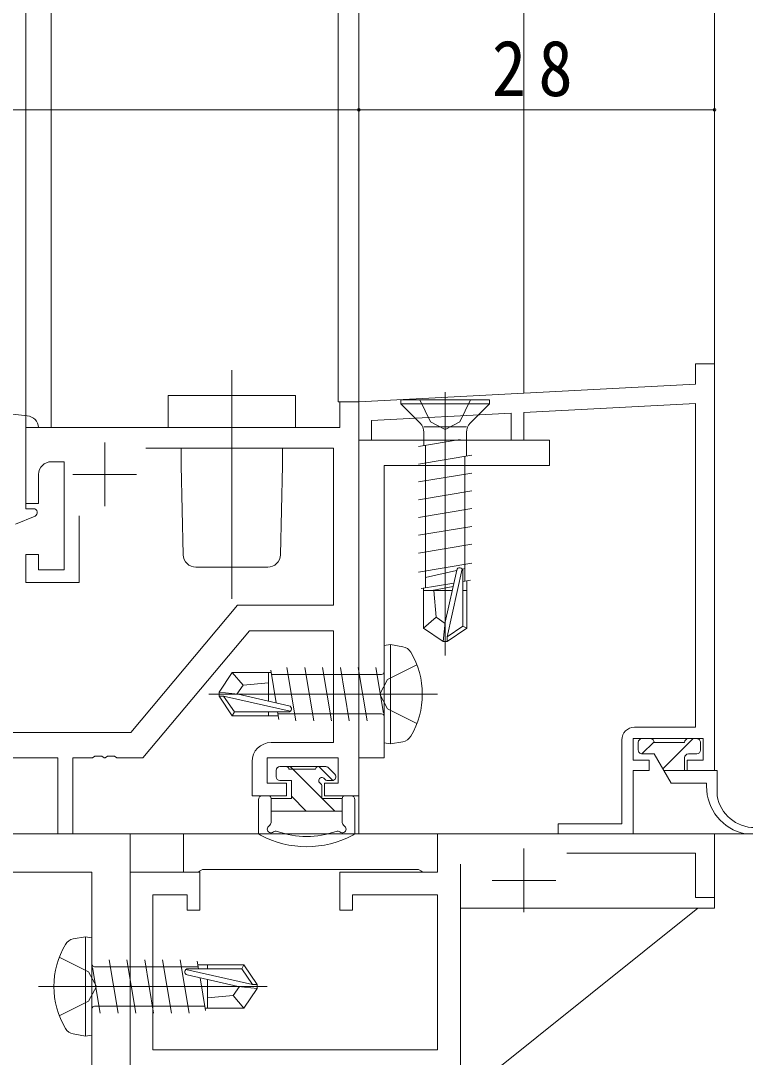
# Model space of a CAD drawing. Units: millimetres, scale not verified. Extents: x -594 to 539, y -420 to 386.
# Drawn here: x -361.6 to -304.6, y -180.6 to -99 of the extents above; entities that cross this region are included whole.
import ezdxf

# ---------------------------------------------------------------- set-up
doc = ezdxf.new("R2010")
doc.units = ezdxf.units.MM
doc.header["$LTSCALE"] = 2
doc.linetypes.add('CHAIN2', pattern=[12, 9, -1, 1, -1])
doc.linetypes.add('DASHED3', pattern=[4, 3, -1])
for name, color, linetype, lineweight in [('0-3_YKK_11', 7, 'Continuous', 9), ('0-4_YKK_12', 2, 'Continuous', 9), ('0-5_YSS_K', 3, 'Continuous', 9), ('0-6_YKK_13', 4, 'Continuous', 9), ('0-7_YKK_D', 6, 'Continuous', 9)]:
    doc.layers.add(name, color=color, linetype=linetype, lineweight=lineweight)
doc.styles.add('ＭＳ ゴシック', font='')
doc.styles.get('ＭＳ ゴシック').set_extended_font_data('MS Gothic')

msp = doc.modelspace()

# ---------------------------------------------------------------- linework, layer by layer
at = {"layer": '0-3_YKK_11'}
for p, q in [((-308.494, -126), (-308.494, -127.611)), ((-306.994, -126), (-308.494, -126)), ((-306.994, -158), (-306.994, -126)), ((-308.494, -127.611), (-334.994, -129)), ((-336.494, -129.002), (-336.494, -131.002)), ((-334.994, -129.002), (-336.494, -129.002)), ((-334.994, -129), (-334.994, -132)), ((-334.994, -160.002), (-334.994, -129.002)), ((-321.994, -129.821), (-308.494, -129.113)), ((-308.494, -129.113), (-308.494, -154.6)), ((-333.994, -130.45), (-322.994, -129.873)), ((-333.994, -132), (-333.994, -130.45)), ((-322.994, -129.873), (-322.994, -132)), ((-321.994, -132), (-321.994, -129.821)), ((-361.194, -131.002), (-361.194, -137.002)), ((-336.494, -131.002), (-361.194, -131.002)), ((-334.994, -132), (-333.994, -132)), ((-334.994, -132), (-332.994, -132)), ((-334.994, -157), (-334.994, -132)), ((-332.994, -132), (-319.994, -132)), ((-322.994, -132), (-321.994, -132)), ((-319.994, -132), (-319.994, -134)), ((-354.994, -132.202), (-354.994, -137.202)), ((-351.755, -132.632), (-336.994, -132.632)), ((-336.994, -132.632), (-336.994, -145.002)), ((-359.194, -133.702), (-358.194, -133.702)), ((-358.194, -133.702), (-358.194, -142.202)), ((-332.994, -134), (-332.994, -157)), ((-319.994, -134), (-332.994, -134)), ((-360.194, -137.002), (-360.194, -134.702)), ((-357.494, -134.702), (-352.494, -134.702)), ((-361.194, -137.002), (-360.194, -137.002)), ((-356.994, -143.202), (-356.994, -137.974)), ((-361.194, -141.002), (-361.194, -143.202)), ((-360.194, -141.002), (-361.194, -141.002)), ((-360.194, -142.202), (-360.194, -141.002)), ((-358.194, -142.202), (-360.194, -142.202)), ((-361.194, -143.202), (-356.994, -143.202)), ((-344.536, -145.002), (-352.927, -155.002)), ((-336.994, -145.002), (-344.536, -145.002)), ((-351.994, -157.002), (-343.603, -147.002)), ((-343.603, -147.002), (-336.994, -147.002)), ((-336.994, -147.002), (-336.994, -155.802)), ((-308.494, -154.6), (-313.294, -154.6)), ((-352.927, -155.002), (-382.536, -155.002)), ((-336.994, -155.802), (-341.894, -155.802)), ((-314.294, -155.6), (-314.294, -162.2)), ((-313.394, -155.5), (-307.894, -155.5)), ((-313.394, -157.2), (-313.394, -155.5)), ((-307.894, -155.5), (-307.894, -157.2)), ((-375.494, -157.002), (-358.694, -157.002)), ((-358.694, -157.002), (-358.694, -163.002)), ((-357.494, -157.002), (-355.952, -157.002)), ((-357.494, -163.002), (-357.494, -157.002)), ((-355.952, -157.002), (-355.769, -156.882)), ((-355.769, -156.882), (-355.219, -156.882)), ((-355.219, -156.882), (-355.036, -157.002)), ((-355.036, -157.002), (-354.952, -157.002)), ((-354.952, -157.002), (-354.769, -156.882)), ((-354.769, -156.882), (-354.219, -156.882)), ((-354.219, -156.882), (-354.036, -157.002)), ((-354.036, -157.002), (-351.994, -157.002)), ((-343.394, -157.302), (-343.394, -160.002)), ((-342.194, -157.002), (-336.624, -157.002)), ((-342.194, -159.002), (-342.194, -157.002)), ((-336.624, -157.002), (-336.624, -159.002)), ((-332.994, -157), (-334.994, -157)), ((-312.144, -157.2), (-313.394, -157.2)), ((-312.144, -158), (-312.144, -157.2)), ((-309.144, -157.2), (-309.144, -158)), ((-307.894, -157.2), (-309.144, -157.2)), ((-313.394, -158), (-312.144, -158)), ((-313.394, -163), (-313.394, -158)), ((-309.144, -158), (-306.994, -158)), ((-340.694, -159.002), (-342.194, -159.002)), ((-340.694, -160.002), (-340.694, -159.002)), ((-337.694, -159.002), (-337.694, -160.002)), ((-336.624, -159.002), (-337.694, -159.002)), ((-343.394, -160.002), (-340.694, -160.002)), ((-337.694, -160.002), (-334.994, -160.002)), ((-319.294, -162.2), (-319.294, -163)), ((-314.294, -162.2), (-319.294, -162.2)), ((-352.994, -163.002), (-392.994, -163.002)), ((-358.694, -163.002), (-357.494, -163.002)), ((-352.994, -203.002), (-352.994, -163.002)), ((-348.794, -166), (-348.794, -163)), ((-348.794, -163), (-328.794, -163)), ((-328.794, -163), (-328.794, -166)), ((-328.794, -163), (-328.794, -166)), ((-306.994, -163), (-328.794, -163)), ((-319.294, -163), (-313.394, -163)), ((-306.994, -168), (-306.994, -163)), ((-321.994, -164.15), (-321.994, -169.15)), ((-318.627, -164.5), (-308.494, -164.5)), ((-308.494, -164.5), (-308.494, -168)), ((-326.994, -211.5), (-326.994, -165.375)), ((-392.994, -166.002), (-355.994, -166.002)), ((-355.994, -166.002), (-355.994, -203.002)), ((-352.994, -166), (-352.994, -205.025)), ((-347.494, -166), (-352.994, -166)), ((-347.641, -166), (-348.794, -166)), ((-347.467, -165.9), (-347.641, -166)), ((-347.494, -169), (-347.494, -166)), ((-347.294, -165.8), (-347.467, -165.9)), ((-330.294, -165.8), (-347.294, -165.8)), ((-336.494, -166), (-336.494, -169)), ((-328.794, -166), (-336.494, -166)), ((-330.121, -165.9), (-330.294, -165.8)), ((-329.948, -166), (-330.121, -165.9)), ((-328.794, -166), (-329.948, -166)), ((-324.494, -166.65), (-319.494, -166.65)), ((-351.194, -167.8), (-348.494, -167.8)), ((-351.194, -180), (-351.194, -167.8)), ((-348.494, -167.8), (-348.494, -169)), ((-335.494, -167.8), (-328.794, -167.8)), ((-335.494, -169), (-335.494, -167.8)), ((-328.794, -167.8), (-328.794, -180)), ((-308.494, -168), (-306.994, -168)), ((-348.494, -169), (-347.494, -169)), ((-336.494, -169), (-335.494, -169)), ((-328.794, -180), (-351.194, -180))]:
    msp.add_line(p, q, dxfattribs=at)
for centre, radius in [((-359.194, -134.702), 1), ((-313.294, -155.6), 1), ((-341.894, -157.302), 1.5)]:
    msp.add_arc(centre, radius, 90, 179.99998, dxfattribs=at)
at = {"layer": '0-4_YKK_12'}
for p, q in [((-361.194, -22.515), (-361.194, -131.002)), ((-359.194, -22.515), (-359.194, -131.002)), ((-336.624, -22.515), (-336.624, -129.002)), ((-334.994, -22.515), (-334.994, -129.983)), ((-321.994, -22.515), (-321.994, -128.319)), ((-306.997, -22.515), (-306.997, -158)), ((-336.624, -129.002), (-334.994, -129.002)), ((-334.994, -159.702), (-334.994, -163.002)), ((-348.494, -163), (-353.494, -163.002))]:
    msp.add_line(p, q, dxfattribs=at)
at = {"layer": '0-5_YSS_K'}
for p, q in [((-306.994, -163), (-251.994, -163)), ((-306.994, -163), (-306.994, -168.85)), ((-308.318, -168.85), (-326.994, -183.791)), ((-326.994, -168.85), (-306.994, -168.85))]:
    msp.add_line(p, q, dxfattribs=at)
at = {"layer": '0-6_YKK_13', "linetype": 'CHAIN2'}
for p, q in [((-344.986, -144.502), (-344.986, -126.002)), ((-328.794, -152), (-347.104, -152)), ((-360.194, -175.002), (-341.884, -175.002))]:
    msp.add_line(p, q, dxfattribs=at)
at = {"layer": '0-6_YKK_13'}
for p, q in [((-349.986, -128.502), (-344.986, -128.502)), ((-349.986, -131.002), (-349.986, -128.502)), ((-344.986, -128.502), (-339.986, -128.502)), ((-339.986, -128.502), (-339.986, -131.002)), ((-331.694, -128.842), (-331.694, -129.142)), ((-324.694, -128.842), (-331.694, -128.842)), ((-330.195, -128.842), (-329.339, -130.559)), ((-328.194, -128.238), (-328.194, -148.952)), ((-326.193, -128.842), (-327.049, -130.559)), ((-324.694, -128.842), (-324.694, -129.142)), ((-364.394, -129.702), (-361.091, -130.09)), ((-331.694, -129.142), (-330.167, -130.67)), ((-324.694, -129.142), (-331.694, -129.142)), ((-324.694, -129.142), (-326.221, -130.67)), ((-361.194, -131.002), (-360.195, -131.002)), ((-361.194, -131.002), (-361.194, -137.402)), ((-339.986, -131.002), (-349.986, -131.002)), ((-326.514, -130.962), (-329.874, -130.962)), ((-329.339, -130.559), (-328.194, -131.168)), ((-327.049, -130.559), (-328.194, -131.168)), ((-327.014, -131.966), (-330.294, -132.493)), ((-329.874, -131.377), (-329.874, -132.425)), ((-326.514, -131.377), (-326.514, -133.263)), ((-348.986, -134.002), (-348.986, -132.632)), ((-340.986, -132.632), (-340.986, -134.002)), ((-329.744, -132.404), (-329.744, -143.619)), ((-330.294, -133.893), (-326.094, -133.193)), ((-326.644, -133.284), (-326.644, -143.109)), ((-348.81, -141.027), (-348.986, -134.002)), ((-340.986, -134.002), (-341.162, -141.027)), ((-330.294, -135.293), (-326.094, -134.593)), ((-330.294, -136.693), (-326.094, -135.993)), ((-360.594, -137.402), (-361.194, -137.402)), ((-330.294, -138.092), (-326.094, -137.392)), ((-362.012, -138.623), (-360.478, -137.978)), ((-330.294, -139.492), (-326.094, -138.792)), ((-330.294, -140.892), (-326.094, -140.192)), ((-330.294, -142.392), (-326.094, -141.692)), ((-347.709, -142.002), (-347.811, -142.002)), ((-342.263, -142.002), (-347.709, -142.002)), ((-342.161, -142.002), (-342.263, -142.002)), ((-327.289, -142.256), (-329.744, -142.81)), ((-327.285, -142.236), (-328.194, -146.336)), ((-326.851, -142.133), (-328.044, -147.481)), ((-326.644, -142.11), (-326.836, -142.153)), ((-326.794, -142.291), (-326.794, -146.637)), ((-327.516, -143.252), (-330.094, -143.677)), ((-327.576, -143.519), (-329.243, -143.842)), ((-326.194, -143.035), (-326.794, -143.133)), ((-326.494, -143.084), (-326.494, -146.797)), ((-329.894, -143.644), (-329.894, -146.797)), ((-327.65, -143.842), (-329.894, -143.842)), ((-328.894, -145.942), (-329.094, -143.842)), ((-326.494, -143.842), (-326.794, -143.842)), ((-328.894, -145.942), (-329.894, -146.797)), ((-328.194, -146.443), (-328.894, -145.942)), ((-329.894, -146.797), (-328.344, -147.842)), ((-328.194, -146.336), (-328.344, -147.842)), ((-328.194, -146.336), (-328.194, -147.842)), ((-326.794, -146.637), (-328.044, -147.481)), ((-326.494, -146.797), (-328.044, -147.842)), ((-326.494, -146.797), (-326.794, -146.637)), ((-328.044, -147.481), (-328.044, -147.842)), ((-332.494, -148.088), (-332.994, -148.176)), ((-332.994, -155.824), (-332.994, -148.176)), ((-332.494, -155.912), (-332.494, -148.088)), ((-332.494, -148.088), (-331.519, -148.26)), ((-328.344, -147.842), (-328.044, -147.842)), ((-341.504, -152.678), (-341.929, -150.1)), ((-340.644, -149.9), (-339.944, -154.1)), ((-339.244, -149.9), (-338.544, -154.1)), ((-337.844, -149.9), (-337.144, -154.1)), ((-336.444, -149.9), (-335.744, -154.1)), ((-335.044, -149.9), (-334.344, -154.1)), ((-333.644, -149.9), (-333.044, -153.5)), ((-344.949, -150.3), (-345.994, -151.85)), ((-344.094, -151.3), (-344.949, -150.3)), ((-341.896, -150.3), (-344.949, -150.3)), ((-342.094, -152.544), (-342.094, -150.3)), ((-333.194, -150.45), (-341.871, -150.45)), ((-333.194, -150.45), (-333.327, -150.45)), ((-344.595, -152), (-344.094, -151.3)), ((-344.094, -151.3), (-342.094, -151.1)), ((-344.488, -152), (-345.994, -151.85)), ((-345.994, -151.85), (-345.994, -152.15)), ((-344.488, -152), (-345.994, -152)), ((-344.949, -153.7), (-345.994, -152.15)), ((-345.632, -152.15), (-345.994, -152.15)), ((-340.384, -153.343), (-345.632, -152.15)), ((-344.789, -153.4), (-345.632, -152.15)), ((-340.487, -152.91), (-344.488, -152)), ((-344.949, -153.7), (-344.789, -153.4)), ((-341.336, -153.7), (-344.949, -153.7)), ((-340.542, -153.4), (-344.789, -153.4)), ((-342.094, -153.7), (-342.094, -153.4)), ((-341.286, -154), (-341.385, -153.4)), ((-333.194, -153.55), (-341.36, -153.55)), ((-332.494, -155.912), (-331.519, -155.74)), ((-312.994, -156.4), (-312.994, -155.8)), ((-312.704, -156.7), (-311.749, -155.745)), ((-312.694, -155.5), (-312.044, -155.5)), ((-309.344, -155.8), (-311.744, -155.8)), ((-311.06, -157.885), (-308.676, -155.5)), ((-309.044, -155.5), (-308.394, -155.5)), ((-308.094, -156.4), (-308.094, -155.8)), ((-332.494, -155.912), (-332.994, -155.824)), ((-312.694, -156.7), (-311.744, -156.7)), ((-310.416, -159), (-311.744, -156.7)), ((-309.344, -157), (-309.344, -158)), ((-309.044, -156.7), (-308.394, -156.7)), ((-341.496, -158.502), (-341.496, -158.002)), ((-341.196, -157.702), (-340.696, -157.702)), ((-340.696, -157.702), (-338.196, -157.702)), ((-340.496, -157.902), (-338.496, -157.902)), ((-340.496, -157.902), (-338.396, -157.902)), ((-340.182, -157.902), (-340.382, -157.702)), ((-337.896, -160.188), (-340.182, -157.902)), ((-338.196, -157.702), (-337.596, -157.702)), ((-337.042, -158.797), (-338.137, -157.702)), ((-337.384, -157.79), (-336.884, -158.29)), ((-310.994, -158), (-306.794, -158)), ((-306.794, -160), (-306.794, -158)), ((-340.296, -158.802), (-341.196, -158.802)), ((-340.296, -160.202), (-340.296, -158.802)), ((-337.435, -158.802), (-337.096, -158.802)), ((-307.624, -159), (-310.416, -159)), ((-307.624, -159.25), (-307.624, -159)), ((-337.896, -160.202), (-337.896, -159.263)), ((-342.896, -162.824), (-342.896, -160.302)), ((-342.596, -160.002), (-342.096, -160.002)), ((-341.896, -160.202), (-340.296, -160.202)), ((-341.896, -160.202), (-341.896, -162.09)), ((-339.127, -161.202), (-340.296, -160.033)), ((-336.296, -160.202), (-337.896, -160.202)), ((-336.882, -161.202), (-337.882, -160.202)), ((-336.296, -160.202), (-336.296, -162.09)), ((-335.596, -160.002), (-336.096, -160.002)), ((-335.296, -160.302), (-335.296, -162.824)), ((-341.896, -161.202), (-336.296, -161.202)), ((-356.494, -171.09), (-357.469, -171.262)), ((-356.494, -171.09), (-355.994, -171.178)), ((-356.494, -171.09), (-356.494, -178.913)), ((-355.994, -171.178), (-355.994, -178.825)), ((-353.944, -177.102), (-354.644, -172.902)), ((-352.544, -177.102), (-353.244, -172.902)), ((-351.144, -177.102), (-351.844, -172.902)), ((-349.744, -177.102), (-350.444, -172.902)), ((-348.344, -177.102), (-349.044, -172.902)), ((-355.344, -177.102), (-355.944, -173.502)), ((-355.794, -173.452), (-347.628, -173.452)), ((-348.604, -173.658), (-343.356, -174.852)), ((-348.446, -173.602), (-344.199, -173.602)), ((-347.702, -173.002), (-347.603, -173.602)), ((-347.652, -173.302), (-344.04, -173.302)), ((-346.894, -173.302), (-346.894, -173.602)), ((-344.04, -173.302), (-344.199, -173.602)), ((-344.199, -173.602), (-343.356, -174.852)), ((-344.04, -173.302), (-342.994, -174.852)), ((-348.501, -174.092), (-344.5, -175.002)), ((-347.484, -174.323), (-347.06, -176.902)), ((-346.894, -174.457), (-346.894, -176.702)), ((-344.393, -175.002), (-344.894, -175.702)), ((-344.5, -175.002), (-342.994, -175.152)), ((-344.5, -175.002), (-342.994, -175.002)), ((-344.04, -176.702), (-342.994, -175.152)), ((-343.356, -174.852), (-342.994, -174.852)), ((-342.994, -175.152), (-342.994, -174.852)), ((-344.894, -175.702), (-346.894, -175.902)), ((-344.894, -175.702), (-344.04, -176.702)), ((-355.794, -176.552), (-347.117, -176.552)), ((-355.794, -176.552), (-355.662, -176.552)), ((-347.093, -176.702), (-344.04, -176.702)), ((-356.494, -178.913), (-357.469, -178.742)), ((-356.494, -178.913), (-355.994, -178.825))]:
    msp.add_line(p, q, dxfattribs=at)
at = {"layer": '0-6_YKK_13', "linetype": 'DASHED3'}
for p, q in [((-330.415, -149.7), (-332.731, -150.855)), ((-332.731, -150.855), (-333.34, -152)), ((-332.731, -153.145), (-333.34, -152)), ((-330.415, -154.3), (-332.731, -153.145)), ((-358.574, -172.702), (-356.257, -173.857)), ((-356.257, -173.857), (-355.648, -175.002)), ((-356.257, -176.147), (-355.648, -175.002)), ((-358.574, -177.302), (-356.257, -176.147))]:
    msp.add_line(p, q, dxfattribs=at)
at = {"layer": '0-6_YKK_13'}
for centre, radius, start, end in [((-361.192, -131.085), 1, 4.74852, 84.23975), ((-330.874, -131.377), 1, 0, 44.99998), ((-325.514, -131.377), 1, 135, 180), ((-360.594, -137.702), 0.3, 292.81468, 90), ((-347.811, -141.002), 1, 181.43207, 270), ((-342.161, -141.002), 1, 270, 358.56792), ((-327.043, -142.291), 0.248, 0, 167.19095), ((-331.676, -149.146), 0.9, 30.63589, 79.99998), ((-336.494, -152), 6.5, 329.36409, 30.63589), ((-333.194, -150.25), 0.2, 270, 0), ((-340.542, -153.152), 0.248, 270, 77.19095), ((-333.194, -153.75), 0.2, 0, 90), ((-331.676, -154.854), 0.9, 280, 329.36409), ((-312.694, -155.8), 0.3, 90.00026, 180), ((-312.044, -155.8), 0.3, 0, 90.00026), ((-309.044, -155.8), 0.3, 90.00026, 180), ((-308.394, -155.8), 0.3, 0, 90.00026), ((-312.694, -156.4), 0.3, 180, 270.00026), ((-308.394, -156.4), 0.3, 270.00026, 0), ((-309.044, -157), 0.3, 90.00026, 180), ((-341.196, -158.002), 0.3, 90, 180), ((-340.696, -157.902), 0.2, 0, 90), ((-340.696, -157.902), 0.2, 0, 90), ((-338.196, -157.902), 0.2, 90, 180), ((-337.596, -158.002), 0.3, 45, 90), ((-341.196, -158.502), 0.3, 180, 270), ((-337.896, -158.802), 0.25, 33.05573, 236.94426), ((-338.196, -159.263), 0.3, 0, 56.94426), ((-337.435, -158.502), 0.3, 213.05573, 270), ((-337.096, -158.502), 0.3, 270, 45), ((-303.794, -159.25), 3.83, 180, 258.27864), ((-342.596, -160.302), 0.3, 90, 180), ((-342.096, -160.202), 0.2, 0, 90), ((-336.096, -160.202), 0.2, 90, 180), ((-335.596, -160.302), 0.3, 0, 90), ((-303.814, -159.475), 3.026, 189.9991, 269.99998), ((-342.196, -162.09), 0.3, 299.99998, 0), ((-335.996, -162.09), 0.3, 180, 240), ((-342.596, -162.824), 0.3, 180, 241.85541), ((-339.096, -156.282), 7.72, 241.85541, 298.14458), ((-341.896, -162.61), 0.3, 119.99998, 308.2612), ((-341.525, -163.081), 0.3, 70.34531, 128.2612), ((-339.096, -156.282), 6.92, 250.34531, 289.65468), ((-336.668, -163.081), 0.3, 51.73878, 109.65468), ((-336.296, -162.61), 0.3, 231.73878, 60), ((-335.596, -162.824), 0.3, 298.14458, 0), ((-357.312, -172.148), 0.9, 100, 149.36409), ((-352.494, -175.002), 6.5, 149.36409, 210.63589), ((-355.794, -173.252), 0.2, 180, 270), ((-348.446, -173.85), 0.248, 90, 257.19095), ((-355.794, -176.752), 0.2, 90, 180), ((-357.312, -177.855), 0.9, 210.63589, 259.99998)]:
    msp.add_arc(centre, radius, start, end, dxfattribs=at)
at = {"layer": '0-7_YKK_D'}
msp.add_lwpolyline([(-404.994, -106), (-334.994, -106), (-306.997, -106)], dxfattribs=at)
for centre, start, end in [((-334.994, -106), 0, 180), ((-334.994, -106), 0, 180), ((-334.994, -106), 180, 0), ((-334.994, -106), 180, 0), ((-306.997, -106), 0, 180), ((-306.997, -106), 180, 0)]:
    msp.add_arc(centre, 0.106, start, end, dxfattribs=at)

# ---------------------------------------------------------------- texts
at = {"layer": '0-7_YKK_D', "color": 7, "insert": (-324.516, -105), "char_height": 4.399, "attachment_point": 7, "style": 'ＭＳ ゴシック'}
msp.add_mtext('\\T1.36;\\W0.9;28', dxfattribs=at)

doc.saveas('drawing.dxf')
